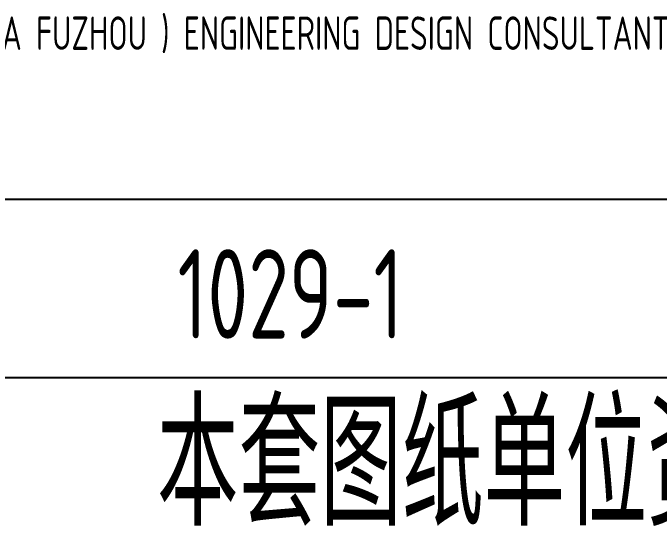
# Model space of a CAD drawing. Extents: x 580289 to 1106878, y -144605 to 78052.
# Drawn here: x 585541 to 588434, y 34568 to 36876 of the extents above; entities that cross this region are included whole.
import ezdxf
from ezdxf.enums import TextEntityAlignment as Align

# ---------------------------------------------------------------- set-up
doc = ezdxf.new("R2010")
doc.units = 0
doc.header["$LTSCALE"] = 100
for name, color, linetype in [('PUB_TITLE', 4, 'CONTINUOUS'), ('TAB', 7, 'CONTINUOUS'), ('TEXT', 2, 'CONTINUOUS'), ('图框', 254, 'CONTINUOUS'), ('文字', 7, 'CONTINUOUS')]:
    doc.layers.add(name, color=color, linetype=linetype)
doc.styles.add('HZTXT', font='tssdeng.shx', dxfattribs={"width": 0.7, "bigfont": 'tssdchn.shx'})
doc.styles.get("Standard").update_dxf_attribs({"font": 'tssdeng.shx', "width": 0.7, "bigfont": 'tssdchn.shx'})

# ---------------------------------------------------------------- blocks, each defined once
blk = doc.blocks.new('A$C75496804')
at = {"layer": 'PUB_TITLE', "color": 0, "style": 'HZTXT', "width": 0.7}
blk.add_text('KING YEA  (CHINA FUZHOU ) ENGINEERING DESIGN CONSULTANTS ,LTD', height=150, dxfattribs=at).set_placement((1625.8, 164))

msp = doc.modelspace()

# ---------------------------------------------------------------- linework, layer by layer
at = {"layer": 'TAB'}
for p, q in [((582011, 36042), (599080.4, 36042)), ((582011, 35242), (599080.4, 35242))]:
    msp.add_line(p, q, dxfattribs=at)

# ---------------------------------------------------------------- block references
at = {"layer": '图框'}
msp.add_blockref('A$C75496804', (582820.6, 36546.1), dxfattribs=at)

# ---------------------------------------------------------------- texts
at = {"layer": 'TEXT', "width": 0.7}
msp.add_text('1029-1', height=400, dxfattribs=at).set_placement((586783.2, 35617.1), align=Align.MIDDLE)
at = {"layer": '文字', "color": 51, "width": 0.7}
msp.add_text('本套图纸单位资质章（出图章）与单位公章有等同效力', height=550, dxfattribs=at).set_placement((586185.3, 34578.8))

doc.saveas('drawing.dxf')
